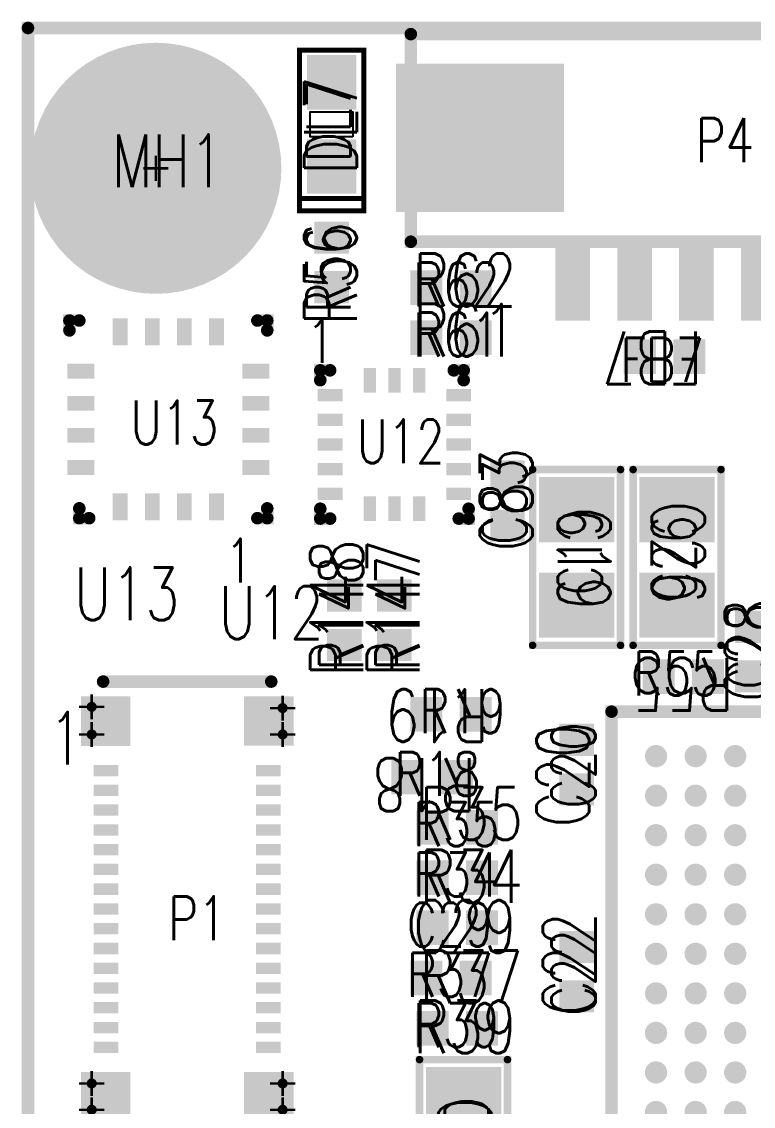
# Model space of a CAD drawing. Extents: x -29.1 to 31.9, y -21.3 to 21.1.
# Drawn here: x -29.13 to -14.33, y -0.82 to 21.13 of the extents above; entities that cross this region are included whole.
import ezdxf

# ---------------------------------------------------------------- set-up
doc = ezdxf.new("R2010")
doc.units = 0
doc.header["$MEASUREMENT"] = 0
doc.linetypes.add('KEEPOUT_00010000$0', pattern=[2, 1, 1])
doc.layers.get('0').update_dxf_attribs({"linetype": 'CONTINUOUS'})
for name, color, linetype in [('BOARD_OUTLINE_00', 5, 'CONTINUOUS'), ('DRIL_NPLTE_THRU_01', 3, 'CONTINUOUS'), ('DRIL_NPLTE_THRU_02', 112, 'CONTINUOUS'), ('DRIL_NPLTE_THRU_03', 2, 'CONTINUOUS'), ('DRIL_NPLTE_THRU_04', 4, 'CONTINUOUS'), ('DRIL_NPLTE_THRU_05', 171, 'CONTINUOUS'), ('DRIL_NPLTE_THRU_06', 1, 'CONTINUOUS'), ('DRIL_PLTE_THRU_01', 3, 'CONTINUOUS'), ('DRIL_PLTE_THRU_02', 112, 'CONTINUOUS'), ('DRIL_PLTE_THRU_03', 2, 'CONTINUOUS'), ('DRIL_PLTE_THRU_04', 4, 'CONTINUOUS'), ('DRIL_PLTE_THRU_05', 171, 'CONTINUOUS'), ('DRIL_PLTE_THRU_06', 1, 'CONTINUOUS'), ('DRIL_SYMBOL', 5, 'CONTINUOUS'), ('KEEPOUT_01', 136, 'CONTINUOUS'), ('PADS_BOT', 1, 'CONTINUOUS'), ('PADS_INNER', 3, 'CONTINUOUS'), ('PADS_TOP', 3, 'CONTINUOUS'), ('PART_NAME_01', 6, 'CONTINUOUS'), ('PART_NAME_11', 112, 'CONTINUOUS'), ('PART_TOP_2DLINE_01', 6, 'CONTINUOUS'), ('TEXT_22', 6, 'CONTINUOUS')]:
    doc.layers.add(name, color=color, linetype=linetype)
doc.styles.add('W0$1524', font='simplex', dxfattribs={"width": 0.75})
doc.styles.add('W0$2032', font='simplex', dxfattribs={"width": 0.75})

# ---------------------------------------------------------------- blocks, each defined once
blk = doc.blocks.new('SMOOTH_0$254')
at = {"const_width": 0.127}
blk.add_lwpolyline([(-0.0635, 0, 1), (0.0635, 0, 1)], format="xyb", close=True, dxfattribs=at)
blk = doc.blocks.new('BOARD_1')
at = {"layer": 'BOARD_OUTLINE_00', "const_width": 0.254}
blk.add_lwpolyline([(0, 0), (58, 0), (58, 42), (0, 42)], close=True, dxfattribs=at)
at = {"layer": 'BOARD_OUTLINE_00'}
blk.add_blockref('SMOOTH_0$254', (0, 42), dxfattribs=at)
blk = doc.blocks.new('SMOOTH_0$1524')
at = {"const_width": 0.0762}
blk.add_lwpolyline([(-0.0381, 0, 1), (0.0381, 0, 1)], format="xyb", close=True, dxfattribs=at)
blk = doc.blocks.new('PART_BODY_TOP_60')
at = {"layer": 'PART_TOP_2DLINE_01', "const_width": 0.152}
blk.add_lwpolyline([(-0.889, -1.778), (0.889, -1.778), (0.889, 1.778), (-0.889, 1.778), (-0.889, -1.778)], dxfattribs=at)
at = {"layer": 'PART_TOP_2DLINE_01'}
for p in [(-0.889, 1.778), (0.889, 1.778), (-0.889, -1.778), (-0.889, -1.778), (0.889, -1.778)]:
    blk.add_blockref('SMOOTH_0$1524', p, dxfattribs=at)
blk = doc.blocks.new('DRIL_HOLE_0')
blk.add_lwpolyline([(0, 0, 1), (0, 0, 1)], format="xyb", close=True)
blk = doc.blocks.new('PAD_0')
blk.add_lwpolyline([(0, 0, 1), (0, 0, 1)], format="xyb", close=True)
blk = doc.blocks.new('PAD_3')
at = {"const_width": 1.321}
blk.add_lwpolyline([(-0.762, 0), (0.762, 0)], dxfattribs=at)
blk = doc.blocks.new('STK_TOP_7')
at = {"layer": 'DRIL_NPLTE_THRU_01'}
blk.add_blockref('DRIL_HOLE_0', (0, 0), dxfattribs=at)
at = {"layer": 'DRIL_NPLTE_THRU_02'}
blk.add_blockref('DRIL_HOLE_0', (0, 0), dxfattribs=at)
at = {"layer": 'DRIL_NPLTE_THRU_03'}
blk.add_blockref('DRIL_HOLE_0', (0, 0), dxfattribs=at)
at = {"layer": 'DRIL_NPLTE_THRU_04'}
blk.add_blockref('DRIL_HOLE_0', (0, 0), dxfattribs=at)
at = {"layer": 'DRIL_NPLTE_THRU_05'}
blk.add_blockref('DRIL_HOLE_0', (0, 0), dxfattribs=at)
at = {"layer": 'DRIL_NPLTE_THRU_06'}
blk.add_blockref('DRIL_HOLE_0', (0, 0), dxfattribs=at)
at = {"layer": 'PADS_BOT'}
blk.add_blockref('PAD_0', (0, 0), dxfattribs=at)
at = {"layer": 'PADS_INNER'}
blk.add_blockref('PAD_0', (0, 0), dxfattribs=at)
at = {"layer": 'PADS_TOP'}
blk.add_blockref('PAD_3', (0, 0), dxfattribs=at)
blk = doc.blocks.new('SYM_TOP_5')
for name, p in [('PART_BODY_TOP_60', (0, 0)), ('STK_TOP_7', (0, 0.9652)), ('STK_TOP_7', (0, -0.9652))]:
    blk.add_blockref(name, p)
blk = doc.blocks.new('PART_TOP_7')
blk.add_blockref('SYM_TOP_5', (0, 0))
at = {"layer": 'PART_NAME_01', "style": 'W0$2032', "width": 0.75}
blk.add_text('C19', height=1.0668, rotation=270, dxfattribs=at).set_placement((-0.381, 1.016))
at = {"layer": 'PART_NAME_11', "style": 'W0$1524', "width": 0.75}
blk.add_text('C19', height=0.889, rotation=90, dxfattribs=at).set_placement((0.508, -0.762))
blk = doc.blocks.new('PART_TOP_8')
blk.add_blockref('SYM_TOP_5', (0, 0))
at = {"layer": 'PART_NAME_01', "style": 'W0$2032', "width": 0.75}
blk.add_text('C26', height=1.0668, rotation=270, dxfattribs=at).set_placement((-0.508, 1.143))
at = {"layer": 'PART_NAME_11', "style": 'W0$1524', "width": 0.75}
blk.add_text('C26', height=0.889, rotation=90, dxfattribs=at).set_placement((0.381, -0.889))
blk = doc.blocks.new('PART_BODY_TOP_69')
at = {"layer": 'PART_TOP_2DLINE_01', "const_width": 0.254}
blk.add_lwpolyline([(-6.4, -0.8), (6.4, -0.8), (6.4, -5), (-6.4, -5)], close=True, dxfattribs=at)
at = {"layer": 'PART_TOP_2DLINE_01'}
for p in [(-6.4, -0.8), (6.4, -0.8), (-6.4, -5), (6.4, -5)]:
    blk.add_blockref('SMOOTH_0$254', p, dxfattribs=at)
blk = doc.blocks.new('PAD_8')
at = {"const_width": 0.7}
blk.add_lwpolyline([(-0.8, 0), (0.8, 0)], dxfattribs=at)
blk = doc.blocks.new('STK_TOP_12')
at = {"layer": 'DRIL_NPLTE_THRU_01'}
blk.add_blockref('DRIL_HOLE_0', (0, 0), dxfattribs=at)
at = {"layer": 'DRIL_NPLTE_THRU_02'}
blk.add_blockref('DRIL_HOLE_0', (0, 0), dxfattribs=at)
at = {"layer": 'DRIL_NPLTE_THRU_03'}
blk.add_blockref('DRIL_HOLE_0', (0, 0), dxfattribs=at)
at = {"layer": 'DRIL_NPLTE_THRU_04'}
blk.add_blockref('DRIL_HOLE_0', (0, 0), dxfattribs=at)
at = {"layer": 'DRIL_NPLTE_THRU_05'}
blk.add_blockref('DRIL_HOLE_0', (0, 0), dxfattribs=at)
at = {"layer": 'DRIL_NPLTE_THRU_06'}
blk.add_blockref('DRIL_HOLE_0', (0, 0), dxfattribs=at)
at = {"layer": 'PADS_BOT'}
blk.add_blockref('PAD_0', (0, 0), dxfattribs=at)
at = {"layer": 'PADS_INNER'}
blk.add_blockref('PAD_0', (0, 0), dxfattribs=at)
at = {"layer": 'PADS_TOP', "rotation": 90}
blk.add_blockref('PAD_8', (0, 0), dxfattribs=at)
blk = doc.blocks.new('PAD_10')
at = {"const_width": 3}
blk.add_lwpolyline([(-1.7, 0), (1.7, 0)], dxfattribs=at)
blk = doc.blocks.new('STK_TOP_14')
at = {"layer": 'DRIL_NPLTE_THRU_01'}
blk.add_blockref('DRIL_HOLE_0', (0, 0), dxfattribs=at)
at = {"layer": 'DRIL_NPLTE_THRU_02'}
blk.add_blockref('DRIL_HOLE_0', (0, 0), dxfattribs=at)
at = {"layer": 'DRIL_NPLTE_THRU_03'}
blk.add_blockref('DRIL_HOLE_0', (0, 0), dxfattribs=at)
at = {"layer": 'DRIL_NPLTE_THRU_04'}
blk.add_blockref('DRIL_HOLE_0', (0, 0), dxfattribs=at)
at = {"layer": 'DRIL_NPLTE_THRU_05'}
blk.add_blockref('DRIL_HOLE_0', (0, 0), dxfattribs=at)
at = {"layer": 'DRIL_NPLTE_THRU_06'}
blk.add_blockref('DRIL_HOLE_0', (0, 0), dxfattribs=at)
at = {"layer": 'PADS_BOT'}
blk.add_blockref('PAD_0', (0, 0), dxfattribs=at)
at = {"layer": 'PADS_INNER'}
blk.add_blockref('PAD_0', (0, 0), dxfattribs=at)
at = {"layer": 'PADS_TOP'}
blk.add_blockref('PAD_10', (0, 0), dxfattribs=at)
blk = doc.blocks.new('SYM_TOP_14')
for name, p in [('STK_TOP_12', (-3.125, 0)), ('STK_TOP_12', (-1.875, 0)), ('STK_TOP_12', (-0.625, 0)), ('STK_TOP_12', (0.625, 0)), ('STK_TOP_12', (1.875, 0)), ('STK_TOP_12', (3.125, 0)), ('PART_BODY_TOP_69', (0, 0)), ('STK_TOP_14', (-5, -2.9)), ('STK_TOP_14', (5, -2.9))]:
    blk.add_blockref(name, p)
blk = doc.blocks.new('PART_TOP_36')
blk.add_blockref('SYM_TOP_14', (0, 0))
at = {"layer": 'PART_NAME_01', "style": 'W0$2032', "width": 0.75}
blk.add_text('P4', height=1.0668, rotation=180, dxfattribs=at).set_placement((-7.239, -3.556))
at = {"layer": 'PART_NAME_11', "style": 'W0$1524', "width": 0.75}
blk.add_text('P4', height=0.889, rotation=180, dxfattribs=at).set_placement((0.635, -2.413))
blk = doc.blocks.new('PART_BODY_TOP_72')
at = {"layer": 'PART_TOP_2DLINE_01', "const_width": 0.254}
blk.add_lwpolyline([(-4.5, -4.5), (-4.5, 3.7), (-3.7, 4.5), (4.5, 4.5), (4.5, -4.5)], close=True, dxfattribs=at)
at = {"layer": 'PART_TOP_2DLINE_01'}
for p in [(-3.7, 4.5), (4.5, 4.5), (-4.5, 3.7), (-4.5, -4.5), (4.5, -4.5)]:
    blk.add_blockref('SMOOTH_0$254', p, dxfattribs=at)
blk = doc.blocks.new('PAD_13')
at = {"const_width": 0.225}
blk.add_lwpolyline([(0, -0.1125, 1), (0, 0.1125, 1)], format="xyb", close=True, dxfattribs=at)
blk = doc.blocks.new('STK_TOP_18')
at = {"layer": 'DRIL_NPLTE_THRU_01'}
blk.add_blockref('DRIL_HOLE_0', (0, 0), dxfattribs=at)
at = {"layer": 'DRIL_NPLTE_THRU_02'}
blk.add_blockref('DRIL_HOLE_0', (0, 0), dxfattribs=at)
at = {"layer": 'DRIL_NPLTE_THRU_03'}
blk.add_blockref('DRIL_HOLE_0', (0, 0), dxfattribs=at)
at = {"layer": 'DRIL_NPLTE_THRU_04'}
blk.add_blockref('DRIL_HOLE_0', (0, 0), dxfattribs=at)
at = {"layer": 'DRIL_NPLTE_THRU_05'}
blk.add_blockref('DRIL_HOLE_0', (0, 0), dxfattribs=at)
at = {"layer": 'DRIL_NPLTE_THRU_06'}
blk.add_blockref('DRIL_HOLE_0', (0, 0), dxfattribs=at)
at = {"layer": 'PADS_BOT'}
blk.add_blockref('PAD_0', (0, 0), dxfattribs=at)
at = {"layer": 'PADS_INNER'}
blk.add_blockref('PAD_0', (0, 0), dxfattribs=at)
at = {"layer": 'PADS_TOP'}
blk.add_blockref('PAD_13', (0, 0), dxfattribs=at)
blk = doc.blocks.new('PAD_14')
at = {"const_width": 0.25}
blk.add_lwpolyline([(0, -0.125, 1), (0, 0.125, 1)], format="xyb", close=True, dxfattribs=at)
blk = doc.blocks.new('STK_TOP_19')
at = {"layer": 'DRIL_NPLTE_THRU_01'}
blk.add_blockref('DRIL_HOLE_0', (0, 0), dxfattribs=at)
at = {"layer": 'DRIL_NPLTE_THRU_02'}
blk.add_blockref('DRIL_HOLE_0', (0, 0), dxfattribs=at)
at = {"layer": 'DRIL_NPLTE_THRU_03'}
blk.add_blockref('DRIL_HOLE_0', (0, 0), dxfattribs=at)
at = {"layer": 'DRIL_NPLTE_THRU_04'}
blk.add_blockref('DRIL_HOLE_0', (0, 0), dxfattribs=at)
at = {"layer": 'DRIL_NPLTE_THRU_05'}
blk.add_blockref('DRIL_HOLE_0', (0, 0), dxfattribs=at)
at = {"layer": 'DRIL_NPLTE_THRU_06'}
blk.add_blockref('DRIL_HOLE_0', (0, 0), dxfattribs=at)
at = {"layer": 'PADS_BOT'}
blk.add_blockref('PAD_0', (0, 0), dxfattribs=at)
at = {"layer": 'PADS_INNER'}
blk.add_blockref('PAD_0', (0, 0), dxfattribs=at)
at = {"layer": 'PADS_TOP'}
blk.add_blockref('PAD_14', (0, 0), dxfattribs=at)
blk = doc.blocks.new('SYM_TOP_17')
for name, p in [('STK_TOP_19', (4.9, 5.2)), ('PART_BODY_TOP_72', (0, 0)), ('STK_TOP_18', (-3.6, 3.6)), ('STK_TOP_18', (-2.8, 3.6)), ('STK_TOP_18', (-2, 3.6)), ('STK_TOP_18', (-1.2, 3.6)), ('STK_TOP_18', (-0.4, 3.6)), ('STK_TOP_18', (0.4, 3.6)), ('STK_TOP_18', (1.2, 3.6)), ('STK_TOP_18', (2, 3.6)), ('STK_TOP_18', (2.8, 3.6)), ('STK_TOP_18', (3.6, 3.6)), ('STK_TOP_18', (-3.6, 2.8)), ('STK_TOP_18', (-2.8, 2.8)), ('STK_TOP_18', (-2, 2.8)), ('STK_TOP_18', (-1.2, 2.8)), ('STK_TOP_18', (-0.4, 2.8)), ('STK_TOP_18', (0.4, 2.8)), ('STK_TOP_18', (1.2, 2.8)), ('STK_TOP_18', (2, 2.8)), ('STK_TOP_18', (2.8, 2.8)), ('STK_TOP_18', (3.6, 2.8)), ('STK_TOP_18', (-3.6, 2)), ('STK_TOP_18', (-2.8, 2)), ('STK_TOP_18', (-2, 2)), ('STK_TOP_18', (-1.2, 2)), ('STK_TOP_18', (-0.4, 2)), ('STK_TOP_18', (0.4, 2)), ('STK_TOP_18', (1.2, 2)), ('STK_TOP_18', (2, 2)), ('STK_TOP_18', (2.8, 2)), ('STK_TOP_18', (3.6, 2)), ('STK_TOP_18', (-3.6, 1.2)), ('STK_TOP_18', (-2.8, 1.2)), ('STK_TOP_18', (-2, 1.2)), ('STK_TOP_18', (-1.2, 1.2)), ('STK_TOP_18', (-0.4, 1.2)), ('STK_TOP_18', (0.4, 1.2)), ('STK_TOP_18', (1.2, 1.2)), ('STK_TOP_18', (2, 1.2)), ('STK_TOP_18', (2.8, 1.2)), ('STK_TOP_18', (3.6, 1.2)), ('STK_TOP_18', (-3.6, 0.4)), ('STK_TOP_18', (-2.8, 0.4)), ('STK_TOP_18', (-2, 0.4)), ('STK_TOP_18', (-1.2, 0.4)), ('STK_TOP_18', (-0.4, 0.4)), ('STK_TOP_18', (0.4, 0.4)), ('STK_TOP_18', (1.2, 0.4)), ('STK_TOP_18', (2, 0.4)), ('STK_TOP_18', (2.8, 0.4)), ('STK_TOP_18', (3.6, 0.4)), ('STK_TOP_18', (-3.6, -0.4)), ('STK_TOP_18', (-2.8, -0.4)), ('STK_TOP_18', (-2, -0.4)), ('STK_TOP_18', (-1.2, -0.4)), ('STK_TOP_18', (-0.4, -0.4)), ('STK_TOP_18', (0.4, -0.4)), ('STK_TOP_18', (1.2, -0.4)), ('STK_TOP_18', (2, -0.4)), ('STK_TOP_18', (2.8, -0.4)), ('STK_TOP_18', (3.6, -0.4)), ('STK_TOP_18', (-3.6, -1.2)), ('STK_TOP_18', (-2.8, -1.2)), ('STK_TOP_18', (-2, -1.2)), ('STK_TOP_18', (-1.2, -1.2)), ('STK_TOP_18', (-0.4, -1.2)), ('STK_TOP_18', (0.4, -1.2)), ('STK_TOP_18', (1.2, -1.2)), ('STK_TOP_18', (2, -1.2)), ('STK_TOP_18', (2.8, -1.2)), ('STK_TOP_18', (3.6, -1.2)), ('STK_TOP_18', (-3.6, -2)), ('STK_TOP_18', (-2.8, -2)), ('STK_TOP_18', (-2, -2)), ('STK_TOP_18', (-1.2, -2)), ('STK_TOP_18', (-0.4, -2)), ('STK_TOP_18', (0.4, -2)), ('STK_TOP_18', (1.2, -2)), ('STK_TOP_18', (2, -2)), ('STK_TOP_18', (2.8, -2)), ('STK_TOP_18', (3.6, -2)), ('STK_TOP_18', (-3.6, -2.8)), ('STK_TOP_18', (-2.8, -2.8)), ('STK_TOP_18', (-2, -2.8)), ('STK_TOP_18', (-1.2, -2.8)), ('STK_TOP_18', (-0.4, -2.8)), ('STK_TOP_18', (0.4, -2.8)), ('STK_TOP_18', (1.2, -2.8)), ('STK_TOP_18', (2, -2.8)), ('STK_TOP_18', (2.8, -2.8)), ('STK_TOP_18', (3.6, -2.8)), ('STK_TOP_18', (-3.6, -3.6)), ('STK_TOP_18', (-2.8, -3.6)), ('STK_TOP_18', (-2, -3.6)), ('STK_TOP_18', (-1.2, -3.6)), ('STK_TOP_18', (-0.4, -3.6)), ('STK_TOP_18', (0.4, -3.6)), ('STK_TOP_18', (1.2, -3.6)), ('STK_TOP_18', (2, -3.6)), ('STK_TOP_18', (2.8, -3.6)), ('STK_TOP_18', (3.6, -3.6)), ('STK_TOP_19', (-5, -5))]:
    blk.add_blockref(name, p)
blk = doc.blocks.new('PART_TOP_40')
blk.add_blockref('SYM_TOP_17', (0, 0))
at = {"layer": 'PART_NAME_01', "style": 'W0$2032', "width": 0.75}
blk.add_text('U3', height=1.0668, rotation=180, dxfattribs=at).set_placement((-4.699, 7.874))
at = {"layer": 'PART_NAME_11', "style": 'W0$1524', "width": 0.75}
blk.add_text('U3', height=0.889, rotation=180, dxfattribs=at).set_placement((0.508, 0.254))
blk = doc.blocks.new('PAD_20')
at = {"const_width": 0.65}
blk.add_lwpolyline([(-0.35, 0), (0.35, 0)], dxfattribs=at)
blk = doc.blocks.new('STK_TOP_31')
at = {"layer": 'DRIL_NPLTE_THRU_01'}
blk.add_blockref('DRIL_HOLE_0', (0, 0), dxfattribs=at)
at = {"layer": 'DRIL_NPLTE_THRU_02'}
blk.add_blockref('DRIL_HOLE_0', (0, 0), dxfattribs=at)
at = {"layer": 'DRIL_NPLTE_THRU_03'}
blk.add_blockref('DRIL_HOLE_0', (0, 0), dxfattribs=at)
at = {"layer": 'DRIL_NPLTE_THRU_04'}
blk.add_blockref('DRIL_HOLE_0', (0, 0), dxfattribs=at)
at = {"layer": 'DRIL_NPLTE_THRU_05'}
blk.add_blockref('DRIL_HOLE_0', (0, 0), dxfattribs=at)
at = {"layer": 'DRIL_NPLTE_THRU_06'}
blk.add_blockref('DRIL_HOLE_0', (0, 0), dxfattribs=at)
at = {"layer": 'PADS_BOT'}
blk.add_blockref('PAD_0', (0, 0), dxfattribs=at)
at = {"layer": 'PADS_INNER'}
blk.add_blockref('PAD_0', (0, 0), dxfattribs=at)
at = {"layer": 'PADS_TOP', "rotation": 90}
blk.add_blockref('PAD_20', (0, 0), dxfattribs=at)
blk = doc.blocks.new('SYM_TOP_25')
for p in [(-0.5, 0), (0.5, 0)]:
    blk.add_blockref('STK_TOP_31', p)
blk = doc.blocks.new('PART_TOP_80')
blk.add_blockref('SYM_TOP_25', (0, 0))
at = {"layer": 'PART_NAME_01', "style": 'W0$2032', "width": 0.75}
blk.add_text('C20', height=1.0668, rotation=180, dxfattribs=at).set_placement((1.27, 0.254))
at = {"layer": 'PART_NAME_11', "style": 'W0$1524', "width": 0.75}
blk.add_text('C20', height=0.889, rotation=180, dxfattribs=at).set_placement((0.889, 0.381))
blk = doc.blocks.new('PART_TOP_82')
blk.add_blockref('SYM_TOP_25', (0, 0))
at = {"layer": 'PART_NAME_01', "style": 'W0$2032', "width": 0.75}
blk.add_text('C22', height=1.0668, rotation=180, dxfattribs=at).set_placement((0.889, 0.381))
at = {"layer": 'PART_NAME_11', "style": 'W0$1524', "width": 0.75}
blk.add_text('C22', height=0.889, rotation=180, dxfattribs=at).set_placement((0.889, 0.381))
blk = doc.blocks.new('PART_TOP_86')
blk.add_blockref('SYM_TOP_25', (0, 0))
at = {"layer": 'PART_NAME_01', "style": 'W0$2032', "width": 0.75}
blk.add_text('C28', height=1.0668, dxfattribs=at).set_placement((-1.016, -0.508))
at = {"layer": 'PART_NAME_11', "style": 'W0$1524', "width": 0.75}
blk.add_text('C28', height=0.889, dxfattribs=at).set_placement((-0.762, -0.381))
blk = doc.blocks.new('PART_TOP_146')
blk.add_blockref('SYM_TOP_25', (0, 0))
at = {"layer": 'PART_NAME_01', "style": 'W0$2032', "width": 0.75}
blk.add_text('FB7', height=1.0668, dxfattribs=at).set_placement((-0.762, -0.508))
at = {"layer": 'PART_NAME_11', "style": 'W0$1524', "width": 0.75}
blk.add_text('FB7', height=0.889, rotation=180, dxfattribs=at).set_placement((0.889, 0.508))
blk = doc.blocks.new('PART_TOP_188')
blk.add_blockref('SYM_TOP_25', (0, 0))
at = {"layer": 'PART_NAME_01', "style": 'W0$2032', "width": 0.75}
blk.add_text('R18', height=1.0668, dxfattribs=at).set_placement((-0.889, -0.381))
at = {"layer": 'PART_NAME_11', "style": 'W0$1524', "width": 0.75}
blk.add_text('R18', height=0.889, rotation=180, dxfattribs=at).set_placement((0.762, 0.381))
blk = doc.blocks.new('PART_TOP_189')
blk.add_blockref('SYM_TOP_25', (0, 0))
at = {"layer": 'PART_NAME_01', "style": 'W0$2032', "width": 0.75}
blk.add_text('R19', height=1.0668, dxfattribs=at).set_placement((-0.762, -0.508))
at = {"layer": 'PART_NAME_11', "style": 'W0$1524', "width": 0.75}
blk.add_text('R19', height=0.889, rotation=180, dxfattribs=at).set_placement((0.635, 0.381))
blk = doc.blocks.new('PART_TOP_207')
blk.add_blockref('SYM_TOP_25', (0, 0))
at = {"layer": 'PART_NAME_01', "style": 'W0$2032', "width": 0.75}
blk.add_text('R34', height=1.0668, dxfattribs=at).set_placement((-0.762, -0.508))
at = {"layer": 'PART_NAME_11', "style": 'W0$1524', "width": 0.75}
blk.add_text('R34', height=0.889, dxfattribs=at).set_placement((-0.889, -0.381))
blk = doc.blocks.new('PART_TOP_208')
blk.add_blockref('SYM_TOP_25', (0, 0))
at = {"layer": 'PART_NAME_01', "style": 'W0$2032', "width": 0.75}
blk.add_text('R35', height=1.0668, dxfattribs=at).set_placement((-0.762, -0.254))
at = {"layer": 'PART_NAME_11', "style": 'W0$1524', "width": 0.75}
blk.add_text('R35', height=0.889, dxfattribs=at).set_placement((-0.889, -0.381))
blk = doc.blocks.new('PART_TOP_209')
blk.add_blockref('SYM_TOP_25', (0, 0))
at = {"layer": 'PART_NAME_01', "style": 'W0$2032', "width": 0.75}
blk.add_text('R37', height=1.0668, dxfattribs=at).set_placement((-0.635, -0.508))
at = {"layer": 'PART_NAME_11', "style": 'W0$1524', "width": 0.75}
blk.add_text('R37', height=0.889, dxfattribs=at).set_placement((-0.889, -0.381))
blk = doc.blocks.new('PART_TOP_211')
blk.add_blockref('SYM_TOP_25', (0, 0))
at = {"layer": 'PART_NAME_01', "style": 'W0$2032', "width": 0.75}
blk.add_text('R39', height=1.0668, rotation=180, dxfattribs=at).set_placement((0.889, 0.508))
at = {"layer": 'PART_NAME_11', "style": 'W0$1524', "width": 0.75}
blk.add_text('R39', height=0.889, rotation=180, dxfattribs=at).set_placement((0.889, 0.381))
blk = doc.blocks.new('PART_TOP_229')
blk.add_blockref('SYM_TOP_25', (0, 0))
at = {"layer": 'PART_NAME_01', "style": 'W0$2032', "width": 0.75}
blk.add_text('R55', height=1.0668, rotation=180, dxfattribs=at).set_placement((1.016, 0.381))
at = {"layer": 'PART_NAME_11', "style": 'W0$1524', "width": 0.75}
blk.add_text('R55', height=0.889, dxfattribs=at).set_placement((-1.016, -0.381))
blk = doc.blocks.new('PART_TOP_230')
blk.add_blockref('SYM_TOP_25', (0, 0))
at = {"layer": 'PART_NAME_01', "style": 'W0$2032', "width": 0.75}
blk.add_text('R56', height=1.0668, dxfattribs=at).set_placement((-1.27, -0.508))
at = {"layer": 'PART_NAME_11', "style": 'W0$1524', "width": 0.75}
blk.add_text('R56', height=0.889, dxfattribs=at).set_placement((-1.016, -0.381))
blk = doc.blocks.new('PART_TOP_236')
blk.add_blockref('SYM_TOP_25', (0, 0))
at = {"layer": 'PART_NAME_01', "style": 'W0$2032', "width": 0.75}
blk.add_text('R61', height=1.0668, dxfattribs=at).set_placement((-0.762, -0.381))
at = {"layer": 'PART_NAME_11', "style": 'W0$1524', "width": 0.75}
blk.add_text('R61', height=0.889, dxfattribs=at).set_placement((-0.762, -0.381))
blk = doc.blocks.new('PART_TOP_237')
blk.add_blockref('SYM_TOP_25', (0, 0))
at = {"layer": 'PART_NAME_01', "style": 'W0$2032', "width": 0.75}
blk.add_text('R62', height=1.0668, dxfattribs=at).set_placement((-0.762, -0.381))
at = {"layer": 'PART_NAME_11', "style": 'W0$1524', "width": 0.75}
blk.add_text('R62', height=0.889, dxfattribs=at).set_placement((-0.762, -0.381))
blk = doc.blocks.new('PART_TOP_281')
blk.add_blockref('SYM_TOP_25', (0, 0))
at = {"layer": 'PART_NAME_01', "style": 'W0$2032', "width": 0.75}
blk.add_text('C29', height=1.0668, rotation=180, dxfattribs=at).set_placement((0.889, 0.508))
at = {"layer": 'PART_NAME_11', "style": 'W0$1524', "width": 0.75}
blk.add_text('C29', height=0.889, rotation=180, dxfattribs=at).set_placement((1.016, 0.381))
blk = doc.blocks.new('SMOOTH_0$1016')
at = {"const_width": 0.0508}
blk.add_lwpolyline([(-0.0254, 0, 1), (0.0254, 0, 1)], format="xyb", close=True, dxfattribs=at)
blk = doc.blocks.new('PART_BODY_TOP_81')
at = {"layer": 'KEEPOUT_01', "linetype": 'KEEPOUT_00010000$0'}
blk.add_lwpolyline([(-0.4318, 0.254), (0.4318, 0.254), (0.4318, -0.254), (-0.4318, -0.254)], close=True, dxfattribs=at)
at = {"layer": 'PART_TOP_2DLINE_01', "const_width": 0.1016}
for points in [[(-0.65, 1.4986), (-0.65, 1.7526), (0.65, 1.7526), (0.65, 1.4986)], [(-0.65, -1.5), (0.65, -1.5), (0.65, 1.5), (-0.65, 1.5), (-0.65, -1.5)]]:
    blk.add_lwpolyline(points, dxfattribs=at)
at = {"layer": 'PART_TOP_2DLINE_01'}
for p in [(-0.65, 1.7526), (0.65, 1.7526), (-0.65, 1.5), (-0.65, 1.4986), (0.65, 1.5), (0.65, 1.4986), (-0.65, -1.5), (-0.65, -1.5), (0.65, -1.5)]:
    blk.add_blockref('SMOOTH_0$1016', p, dxfattribs=at)
blk = doc.blocks.new('PAD_4')
at = {"const_width": 1}
blk.add_lwpolyline([(-0.55, 0), (0.55, 0)], dxfattribs=at)
blk = doc.blocks.new('STK_TOP_6')
at = {"layer": 'DRIL_NPLTE_THRU_01'}
blk.add_blockref('DRIL_HOLE_0', (0, 0), dxfattribs=at)
at = {"layer": 'DRIL_NPLTE_THRU_02'}
blk.add_blockref('DRIL_HOLE_0', (0, 0), dxfattribs=at)
at = {"layer": 'DRIL_NPLTE_THRU_03'}
blk.add_blockref('DRIL_HOLE_0', (0, 0), dxfattribs=at)
at = {"layer": 'DRIL_NPLTE_THRU_04'}
blk.add_blockref('DRIL_HOLE_0', (0, 0), dxfattribs=at)
at = {"layer": 'DRIL_NPLTE_THRU_05'}
blk.add_blockref('DRIL_HOLE_0', (0, 0), dxfattribs=at)
at = {"layer": 'DRIL_NPLTE_THRU_06'}
blk.add_blockref('DRIL_HOLE_0', (0, 0), dxfattribs=at)
at = {"layer": 'PADS_BOT'}
blk.add_blockref('PAD_0', (0, 0), dxfattribs=at)
at = {"layer": 'PADS_INNER'}
blk.add_blockref('PAD_0', (0, 0), dxfattribs=at)
at = {"layer": 'PADS_TOP', "rotation": 90}
blk.add_blockref('PAD_4', (0, 0), dxfattribs=at)
blk = doc.blocks.new('SYM_TOP_26')
for name, p in [('PART_BODY_TOP_81', (0, 0)), ('STK_TOP_6', (0, 0.85)), ('STK_TOP_6', (0, -0.85))]:
    blk.add_blockref(name, p)
blk = doc.blocks.new('PART_TOP_299')
blk.add_blockref('SYM_TOP_26', (0, 0))
at = {"layer": 'PART_NAME_01', "style": 'W0$2032', "width": 0.75}
blk.add_text('DL7', height=1.0668, rotation=270, dxfattribs=at).set_placement((-0.508, 1.016))
at = {"layer": 'PART_NAME_11', "style": 'W0$1524', "width": 0.75}
blk.add_text('DL7', height=0.889, rotation=270, dxfattribs=at).set_placement((-0.381, 0.762))
blk = doc.blocks.new('PART_BODY_TOP_89')
at = {"layer": 'PART_TOP_2DLINE_01', "const_width": 0.254}
for points in [[(-4.6, 1.7), (-4.6, -1.7)], [(4.6, 1.7), (4.6, -1.7)]]:
    blk.add_lwpolyline(points, dxfattribs=at)
at = {"layer": 'PART_TOP_2DLINE_01'}
for p in [(-4.6, 1.7), (4.6, 1.7), (-4.6, -1.7), (4.6, -1.7)]:
    blk.add_blockref('SMOOTH_0$254', p, dxfattribs=at)
blk = doc.blocks.new('PAD_27')
at = {"const_width": 0.23}
blk.add_lwpolyline([(-0.25, 0), (0.25, 0)], dxfattribs=at)
blk = doc.blocks.new('STK_TOP_43')
at = {"layer": 'DRIL_NPLTE_THRU_01'}
blk.add_blockref('DRIL_HOLE_0', (0, 0), dxfattribs=at)
at = {"layer": 'DRIL_NPLTE_THRU_02'}
blk.add_blockref('DRIL_HOLE_0', (0, 0), dxfattribs=at)
at = {"layer": 'DRIL_NPLTE_THRU_03'}
blk.add_blockref('DRIL_HOLE_0', (0, 0), dxfattribs=at)
at = {"layer": 'DRIL_NPLTE_THRU_04'}
blk.add_blockref('DRIL_HOLE_0', (0, 0), dxfattribs=at)
at = {"layer": 'DRIL_NPLTE_THRU_05'}
blk.add_blockref('DRIL_HOLE_0', (0, 0), dxfattribs=at)
at = {"layer": 'DRIL_NPLTE_THRU_06'}
blk.add_blockref('DRIL_HOLE_0', (0, 0), dxfattribs=at)
at = {"layer": 'PADS_BOT'}
blk.add_blockref('PAD_0', (0, 0), dxfattribs=at)
at = {"layer": 'PADS_INNER'}
blk.add_blockref('PAD_0', (0, 0), dxfattribs=at)
at = {"layer": 'PADS_TOP', "rotation": 90}
blk.add_blockref('PAD_27', (0, 0), dxfattribs=at)
blk = doc.blocks.new('PAD_28')
at = {"const_width": 1}
blk.add_lwpolyline([(-0.5, 0), (0.5, 0)], dxfattribs=at)
blk = doc.blocks.new('STK_TOP_44')
at = {"layer": 'DRIL_NPLTE_THRU_01'}
blk.add_blockref('DRIL_HOLE_0', (0, 0), dxfattribs=at)
at = {"layer": 'DRIL_NPLTE_THRU_02'}
blk.add_blockref('DRIL_HOLE_0', (0, 0), dxfattribs=at)
at = {"layer": 'DRIL_NPLTE_THRU_03'}
blk.add_blockref('DRIL_HOLE_0', (0, 0), dxfattribs=at)
at = {"layer": 'DRIL_NPLTE_THRU_04'}
blk.add_blockref('DRIL_HOLE_0', (0, 0), dxfattribs=at)
at = {"layer": 'DRIL_NPLTE_THRU_05'}
blk.add_blockref('DRIL_HOLE_0', (0, 0), dxfattribs=at)
at = {"layer": 'DRIL_NPLTE_THRU_06'}
blk.add_blockref('DRIL_HOLE_0', (0, 0), dxfattribs=at)
at = {"layer": 'PADS_BOT'}
blk.add_blockref('PAD_0', (0, 0), dxfattribs=at)
at = {"layer": 'PADS_INNER'}
blk.add_blockref('PAD_0', (0, 0), dxfattribs=at)
at = {"layer": 'PADS_TOP'}
blk.add_blockref('PAD_28', (0, 0), dxfattribs=at)
blk = doc.blocks.new('DRIL_SYMBOL_0$2032')
at = {"layer": 'DRIL_SYMBOL', "const_width": 0.0508}
for points in [[(0, -0.254), (0, 0.254)], [(-0.254, 0), (0.254, 0)]]:
    blk.add_lwpolyline(points, dxfattribs=at)
blk = doc.blocks.new('DRIL_HOLE_0$2032')
at = {"const_width": 0.1016}
blk.add_lwpolyline([(-0.0508, 0, 1), (0.0508, 0, 1)], format="xyb", close=True, dxfattribs=at)
blk.add_blockref('DRIL_SYMBOL_0$2032', (0, 0))
blk = doc.blocks.new('PAD_29')
at = {"const_width": 0.2032}
blk.add_lwpolyline([(0, -0.1016, 1), (0, 0.1016, 1)], format="xyb", close=True, dxfattribs=at)
blk = doc.blocks.new('STK_TOP_3')
at = {"layer": 'DRIL_PLTE_THRU_01'}
blk.add_blockref('DRIL_HOLE_0$2032', (0, 0), dxfattribs=at)
at = {"layer": 'DRIL_PLTE_THRU_02'}
blk.add_blockref('DRIL_HOLE_0$2032', (0, 0), dxfattribs=at)
at = {"layer": 'DRIL_PLTE_THRU_03'}
blk.add_blockref('DRIL_HOLE_0$2032', (0, 0), dxfattribs=at)
at = {"layer": 'DRIL_PLTE_THRU_04'}
blk.add_blockref('DRIL_HOLE_0$2032', (0, 0), dxfattribs=at)
at = {"layer": 'DRIL_PLTE_THRU_05'}
blk.add_blockref('DRIL_HOLE_0$2032', (0, 0), dxfattribs=at)
at = {"layer": 'DRIL_PLTE_THRU_06'}
blk.add_blockref('DRIL_HOLE_0$2032', (0, 0), dxfattribs=at)
at = {"layer": 'PADS_BOT'}
blk.add_blockref('PAD_29', (0, 0), dxfattribs=at)
at = {"layer": 'PADS_INNER'}
blk.add_blockref('PAD_29', (0, 0), dxfattribs=at)
at = {"layer": 'PADS_TOP'}
blk.add_blockref('PAD_29', (0, 0), dxfattribs=at)
blk = doc.blocks.new('SYM_TOP_34')
for name, p in [('STK_TOP_3', (-4.064, 1.9304)), ('STK_TOP_3', (-3.5306, 1.9304)), ('STK_TOP_3', (3.5306, 1.9304)), ('STK_TOP_3', (4.064, 1.9304)), ('STK_TOP_44', (-3.805, 1.65)), ('STK_TOP_43', (-2.8, 1.64)), ('STK_TOP_43', (-2.4, 1.64)), ('STK_TOP_43', (-2, 1.64)), ('STK_TOP_43', (-1.6, 1.64)), ('STK_TOP_43', (-1.2, 1.64)), ('STK_TOP_43', (-0.8, 1.64)), ('STK_TOP_43', (-0.4, 1.64)), ('STK_TOP_43', (0, 1.64)), ('STK_TOP_43', (0.4, 1.64)), ('STK_TOP_43', (0.8, 1.64)), ('STK_TOP_43', (1.2, 1.64)), ('STK_TOP_43', (1.6, 1.64)), ('STK_TOP_43', (2, 1.64)), ('STK_TOP_43', (2.4, 1.64)), ('STK_TOP_43', (2.8, 1.64)), ('STK_TOP_44', (3.8, 1.65)), ('PART_BODY_TOP_89', (0, 0)), ('STK_TOP_44', (-3.8, -1.65)), ('STK_TOP_43', (-2.8, -1.64)), ('STK_TOP_43', (-2.4, -1.64)), ('STK_TOP_43', (-2, -1.64)), ('STK_TOP_43', (-1.6, -1.64)), ('STK_TOP_43', (-1.2, -1.64)), ('STK_TOP_43', (-0.8, -1.64)), ('STK_TOP_43', (-0.4, -1.64)), ('STK_TOP_43', (0, -1.64)), ('STK_TOP_43', (0.4, -1.64)), ('STK_TOP_43', (0.8, -1.64)), ('STK_TOP_43', (1.2, -1.64)), ('STK_TOP_43', (1.6, -1.64)), ('STK_TOP_43', (2, -1.64)), ('STK_TOP_43', (2.4, -1.64)), ('STK_TOP_43', (2.8, -1.64)), ('STK_TOP_44', (3.8, -1.65)), ('STK_TOP_3', (-4.0894, -1.9304)), ('STK_TOP_3', (-3.5306, -1.9304)), ('STK_TOP_3', (3.5306, -1.9304)), ('STK_TOP_3', (4.064, -1.9304))]:
    blk.add_blockref(name, p)
blk = doc.blocks.new('PART_TOP_317')
blk.add_blockref('SYM_TOP_34', (0, 0))
at = {"layer": 'PART_NAME_01', "style": 'W0$2032', "width": 0.75}
blk.add_text('P1', height=1.0668, rotation=90, dxfattribs=at).set_placement((6.096, -0.508))
at = {"layer": 'PART_NAME_11', "style": 'W0$1524', "width": 0.75}
blk.add_text('P1', height=0.889, rotation=90, dxfattribs=at).set_placement((0.635, -0.381))
blk = doc.blocks.new('DRIL_SYMBOL_2$794')
at = {"layer": 'DRIL_SYMBOL', "const_width": 0.0508}
for points in [[(0, -0.254), (0, 0.254)], [(-0.254, 0), (0.254, 0)]]:
    blk.add_lwpolyline(points, dxfattribs=at)
blk = doc.blocks.new('DRIL_HOLE_2$794')
at = {"const_width": 1.397}
blk.add_lwpolyline([(-0.6985, 0, 1), (0.6985, 0, 1)], format="xyb", close=True, dxfattribs=at)
blk.add_blockref('DRIL_SYMBOL_2$794', (0, 0))
blk = doc.blocks.new('PAD_30')
at = {"const_width": 2.54}
blk.add_lwpolyline([(0, -1.27, 1), (0, 1.27, 1)], format="xyb", close=True, dxfattribs=at)
blk = doc.blocks.new('STK_TOP_45')
at = {"layer": 'DRIL_PLTE_THRU_01'}
blk.add_blockref('DRIL_HOLE_2$794', (0, 0), dxfattribs=at)
at = {"layer": 'DRIL_PLTE_THRU_02'}
blk.add_blockref('DRIL_HOLE_2$794', (0, 0), dxfattribs=at)
at = {"layer": 'DRIL_PLTE_THRU_03'}
blk.add_blockref('DRIL_HOLE_2$794', (0, 0), dxfattribs=at)
at = {"layer": 'DRIL_PLTE_THRU_04'}
blk.add_blockref('DRIL_HOLE_2$794', (0, 0), dxfattribs=at)
at = {"layer": 'DRIL_PLTE_THRU_05'}
blk.add_blockref('DRIL_HOLE_2$794', (0, 0), dxfattribs=at)
at = {"layer": 'DRIL_PLTE_THRU_06'}
blk.add_blockref('DRIL_HOLE_2$794', (0, 0), dxfattribs=at)
at = {"layer": 'PADS_BOT'}
blk.add_blockref('PAD_30', (0, 0), dxfattribs=at)
at = {"layer": 'PADS_INNER'}
blk.add_blockref('PAD_30', (0, 0), dxfattribs=at)
at = {"layer": 'PADS_TOP'}
blk.add_blockref('PAD_30', (0, 0), dxfattribs=at)
blk = doc.blocks.new('SYM_TOP_35')
blk.add_blockref('STK_TOP_45', (0, 0))
blk = doc.blocks.new('PART_TOP_322')
blk.add_blockref('SYM_TOP_35', (0, 0))
at = {"layer": 'PART_NAME_01', "style": 'W0$2032', "width": 0.75}
blk.add_text('MH1', height=1.0668, dxfattribs=at).set_placement((-0.889, -0.381))
blk = doc.blocks.new('PART_TOP_326')
blk.add_blockref('SYM_TOP_25', (0, 0))
at = {"layer": 'PART_NAME_01', "style": 'W0$2032', "width": 0.75}
blk.add_text('C83', height=1.0668, rotation=180, dxfattribs=at).set_placement((1.016, 0.508))
at = {"layer": 'PART_NAME_11', "style": 'W0$1524', "width": 0.75}
blk.add_text('C83', height=0.889, rotation=180, dxfattribs=at).set_placement((0.889, 0.381))
blk = doc.blocks.new('PART_TOP_328')
blk.add_blockref('SYM_TOP_25', (0, 0))
at = {"layer": 'PART_NAME_01', "style": 'W0$2032', "width": 0.75}
blk.add_text('R147', height=1.0668, dxfattribs=at).set_placement((-1.143, -0.508))
at = {"layer": 'PART_NAME_11', "style": 'W0$1524', "width": 0.75}
blk.add_text('R147', height=0.889, dxfattribs=at).set_placement((-1.016, -0.508))
blk = doc.blocks.new('PART_TOP_329')
blk.add_blockref('SYM_TOP_25', (0, 0))
at = {"layer": 'PART_NAME_01', "style": 'W0$2032', "width": 0.75}
blk.add_text('R148', height=1.0668, dxfattribs=at).set_placement((-1.143, -0.381))
at = {"layer": 'PART_NAME_11', "style": 'W0$1524', "width": 0.75}
blk.add_text('R148', height=0.889, dxfattribs=at).set_placement((-1.016, -0.381))
blk = doc.blocks.new('PART_TOP_331')
blk.add_blockref('SYM_TOP_5', (0, 0))
at = {"layer": 'PART_NAME_01', "style": 'W0$2032', "width": 0.75}
blk.add_text('C82', height=1.0668, rotation=270, dxfattribs=at).set_placement((-0.508, 1.016))
at = {"layer": 'PART_NAME_11', "style": 'W0$1524', "width": 0.75}
blk.add_text('C82', height=0.889, rotation=270, dxfattribs=at).set_placement((-0.381, 1.016))
blk = doc.blocks.new('PART_BODY_TOP_92')
at = {"layer": 'PART_TOP_2DLINE_01', "const_width": 0.254}
for points in [[(-1.8, 2), (-2, 2), (-2, 1.8)], [(1.8, 1.8), (1.8, 2), (1.6, 2)], [(-2, -1.8), (-2, -2), (-1.8, -2)], [(1.8, -2), (2, -2), (2, -1.8)]]:
    blk.add_lwpolyline(points, dxfattribs=at)
at = {"layer": 'PART_TOP_2DLINE_01'}
for p in [(-2, 2), (-1.8, 2), (1.6, 2), (1.8, 2), (-2, 1.8), (1.8, 1.8), (-2, -1.8), (2, -1.8), (-2, -2), (-1.8, -2), (1.8, -2), (2, -2)]:
    blk.add_blockref('SMOOTH_0$254', p, dxfattribs=at)
blk = doc.blocks.new('PAD_33')
at = {"const_width": 0.3}
blk.add_lwpolyline([(-0.275, 0), (0.275, 0)], dxfattribs=at)
blk = doc.blocks.new('STK_TOP_59')
at = {"layer": 'DRIL_NPLTE_THRU_01'}
blk.add_blockref('DRIL_HOLE_0', (0, 0), dxfattribs=at)
at = {"layer": 'DRIL_NPLTE_THRU_02'}
blk.add_blockref('DRIL_HOLE_0', (0, 0), dxfattribs=at)
at = {"layer": 'DRIL_NPLTE_THRU_03'}
blk.add_blockref('DRIL_HOLE_0', (0, 0), dxfattribs=at)
at = {"layer": 'DRIL_NPLTE_THRU_04'}
blk.add_blockref('DRIL_HOLE_0', (0, 0), dxfattribs=at)
at = {"layer": 'DRIL_NPLTE_THRU_05'}
blk.add_blockref('DRIL_HOLE_0', (0, 0), dxfattribs=at)
at = {"layer": 'DRIL_NPLTE_THRU_06'}
blk.add_blockref('DRIL_HOLE_0', (0, 0), dxfattribs=at)
at = {"layer": 'PADS_BOT'}
blk.add_blockref('PAD_0', (0, 0), dxfattribs=at)
at = {"layer": 'PADS_INNER'}
blk.add_blockref('PAD_0', (0, 0), dxfattribs=at)
at = {"layer": 'PADS_TOP'}
blk.add_blockref('PAD_33', (0, 0), dxfattribs=at)
blk = doc.blocks.new('STK_TOP_58')
at = {"layer": 'DRIL_NPLTE_THRU_01'}
blk.add_blockref('DRIL_HOLE_0', (0, 0), dxfattribs=at)
at = {"layer": 'DRIL_NPLTE_THRU_02'}
blk.add_blockref('DRIL_HOLE_0', (0, 0), dxfattribs=at)
at = {"layer": 'DRIL_NPLTE_THRU_03'}
blk.add_blockref('DRIL_HOLE_0', (0, 0), dxfattribs=at)
at = {"layer": 'DRIL_NPLTE_THRU_04'}
blk.add_blockref('DRIL_HOLE_0', (0, 0), dxfattribs=at)
at = {"layer": 'DRIL_NPLTE_THRU_05'}
blk.add_blockref('DRIL_HOLE_0', (0, 0), dxfattribs=at)
at = {"layer": 'DRIL_NPLTE_THRU_06'}
blk.add_blockref('DRIL_HOLE_0', (0, 0), dxfattribs=at)
at = {"layer": 'PADS_BOT'}
blk.add_blockref('PAD_0', (0, 0), dxfattribs=at)
at = {"layer": 'PADS_INNER'}
blk.add_blockref('PAD_0', (0, 0), dxfattribs=at)
at = {"layer": 'PADS_TOP', "rotation": 90}
blk.add_blockref('PAD_33', (0, 0), dxfattribs=at)
blk = doc.blocks.new('SYM_TOP_37')
for name, p in [('STK_TOP_58', (-0.975, 1.77)), ('STK_TOP_58', (-0.325, 1.77)), ('STK_TOP_58', (0.325, 1.77)), ('STK_TOP_58', (0.975, 1.77)), ('PART_BODY_TOP_92', (0, 0)), ('STK_TOP_59', (-1.77, 0.975)), ('STK_TOP_59', (1.77, 0.975)), ('STK_TOP_59', (-1.77, 0.325)), ('STK_TOP_59', (1.77, 0.325)), ('STK_TOP_59', (-1.77, -0.325)), ('STK_TOP_59', (1.77, -0.325)), ('STK_TOP_59', (-1.77, -0.975)), ('STK_TOP_59', (1.77, -0.975)), ('STK_TOP_58', (-0.975, -1.77)), ('STK_TOP_58', (-0.325, -1.77)), ('STK_TOP_58', (0.325, -1.77)), ('STK_TOP_58', (0.975, -1.77))]:
    blk.add_blockref(name, p)
blk = doc.blocks.new('PART_TOP_333')
blk.add_blockref('SYM_TOP_37', (0, 0))
at = {"layer": 'PART_NAME_01', "style": 'W0$2032', "width": 0.75}
blk.add_text('U13', height=1.0668, rotation=180, dxfattribs=at).set_placement((1.905, 4.064))
at = {"layer": 'PART_NAME_11', "style": 'W0$1524', "width": 0.75}
blk.add_text('U13', height=0.889, rotation=180, dxfattribs=at).set_placement((0.762, 0.508))
blk = doc.blocks.new('PART_BODY_TOP_93')
at = {"layer": 'PART_TOP_2DLINE_01', "const_width": 0.254}
for points in [[(-1.3, 1.5), (-1.5, 1.5), (-1.5, 1.3)], [(1.4, 1.3), (1.4, 1.5), (1.2, 1.5)], [(-1.5, -1.3), (-1.5, -1.5), (-1.3, -1.5)], [(1.3, -1.5), (1.5, -1.5), (1.5, -1.3)]]:
    blk.add_lwpolyline(points, dxfattribs=at)
at = {"layer": 'PART_TOP_2DLINE_01'}
for p in [(-1.5, 1.5), (-1.3, 1.5), (1.2, 1.5), (1.4, 1.5), (-1.5, 1.3), (1.4, 1.3), (-1.5, -1.3), (1.5, -1.3), (-1.5, -1.5), (-1.3, -1.5), (1.3, -1.5), (1.5, -1.5)]:
    blk.add_blockref('SMOOTH_0$254', p, dxfattribs=at)
blk = doc.blocks.new('PAD_34')
at = {"const_width": 0.25}
blk.add_lwpolyline([(-0.25, 0), (0.25, 0)], dxfattribs=at)
blk = doc.blocks.new('STK_TOP_61')
at = {"layer": 'DRIL_NPLTE_THRU_01'}
blk.add_blockref('DRIL_HOLE_0', (0, 0), dxfattribs=at)
at = {"layer": 'DRIL_NPLTE_THRU_02'}
blk.add_blockref('DRIL_HOLE_0', (0, 0), dxfattribs=at)
at = {"layer": 'DRIL_NPLTE_THRU_03'}
blk.add_blockref('DRIL_HOLE_0', (0, 0), dxfattribs=at)
at = {"layer": 'DRIL_NPLTE_THRU_04'}
blk.add_blockref('DRIL_HOLE_0', (0, 0), dxfattribs=at)
at = {"layer": 'DRIL_NPLTE_THRU_05'}
blk.add_blockref('DRIL_HOLE_0', (0, 0), dxfattribs=at)
at = {"layer": 'DRIL_NPLTE_THRU_06'}
blk.add_blockref('DRIL_HOLE_0', (0, 0), dxfattribs=at)
at = {"layer": 'PADS_BOT'}
blk.add_blockref('PAD_0', (0, 0), dxfattribs=at)
at = {"layer": 'PADS_INNER'}
blk.add_blockref('PAD_0', (0, 0), dxfattribs=at)
at = {"layer": 'PADS_TOP'}
blk.add_blockref('PAD_34', (0, 0), dxfattribs=at)
blk = doc.blocks.new('STK_TOP_62')
at = {"layer": 'DRIL_NPLTE_THRU_01'}
blk.add_blockref('DRIL_HOLE_0', (0, 0), dxfattribs=at)
at = {"layer": 'DRIL_NPLTE_THRU_02'}
blk.add_blockref('DRIL_HOLE_0', (0, 0), dxfattribs=at)
at = {"layer": 'DRIL_NPLTE_THRU_03'}
blk.add_blockref('DRIL_HOLE_0', (0, 0), dxfattribs=at)
at = {"layer": 'DRIL_NPLTE_THRU_04'}
blk.add_blockref('DRIL_HOLE_0', (0, 0), dxfattribs=at)
at = {"layer": 'DRIL_NPLTE_THRU_05'}
blk.add_blockref('DRIL_HOLE_0', (0, 0), dxfattribs=at)
at = {"layer": 'DRIL_NPLTE_THRU_06'}
blk.add_blockref('DRIL_HOLE_0', (0, 0), dxfattribs=at)
at = {"layer": 'PADS_BOT'}
blk.add_blockref('PAD_0', (0, 0), dxfattribs=at)
at = {"layer": 'PADS_INNER'}
blk.add_blockref('PAD_0', (0, 0), dxfattribs=at)
at = {"layer": 'PADS_TOP', "rotation": 90}
blk.add_blockref('PAD_34', (0, 0), dxfattribs=at)
blk = doc.blocks.new('SYM_TOP_38')
for name, p in [('PART_BODY_TOP_93', (0, 0)), ('STK_TOP_62', (-0.5, 1.3)), ('STK_TOP_62', (0, 1.3)), ('STK_TOP_62', (0.5, 1.3)), ('STK_TOP_61', (-1.3, 1)), ('STK_TOP_61', (1.3, 1)), ('STK_TOP_61', (-1.3, 0.5)), ('STK_TOP_61', (1.3, 0.5)), ('STK_TOP_61', (-1.3, 0)), ('STK_TOP_61', (1.3, 0)), ('STK_TOP_61', (-1.3, -0.5)), ('STK_TOP_61', (1.3, -0.5)), ('STK_TOP_61', (-1.3, -1)), ('STK_TOP_61', (1.3, -1)), ('STK_TOP_62', (-0.5, -1.3)), ('STK_TOP_62', (0, -1.3)), ('STK_TOP_62', (0.5, -1.3))]:
    blk.add_blockref(name, p)
blk = doc.blocks.new('PART_TOP_334')
blk.add_blockref('SYM_TOP_38', (0, 0))
at = {"layer": 'PART_NAME_01', "style": 'W0$2032', "width": 0.75}
blk.add_text('U12', height=1.0668, dxfattribs=at).set_placement((-3.556, -3.937))
at = {"layer": 'PART_NAME_11', "style": 'W0$1524', "width": 0.75}
blk.add_text('U12', height=0.889, dxfattribs=at).set_placement((-0.762, -0.381))

msp = doc.modelspace()

# ---------------------------------------------------------------- block references
for name, p in [('BOARD_1', (-29, -21)), ('PART_TOP_322', (-26.416, 18.161)), ('PART_TOP_237', (-20.447, 15.748)), ('PART_TOP_236', (-20.447, 14.732)), ('PART_TOP_334', (-21.59, 12.573)), ('PART_TOP_7', (-17.907, 10.287)), ('PART_TOP_8', (-15.875, 10.287)), ('PART_TOP_229', (-15.748, 7.874)), ('PART_TOP_208', (-20.32, 4.826)), ('PART_TOP_207', (-20.32, 3.81)), ('PART_TOP_209', (-20.447, 1.778)), ('PART_TOP_331', (-20.193, -1.651))]:
    msp.add_blockref(name, p)
for name, p, rotation in [('PART_TOP_299', (-22.86, 19.05), 180), ('PART_TOP_36', (-14.859, 15.875), 180), ('PART_TOP_230', (-22.86, 16.256), 90), ('PART_TOP_333', (-26.162, 13.081), 180), ('PART_TOP_146', (-16.129, 14.351), 180), ('PART_TOP_326', (-19.304, 11.43), 270), ('PART_TOP_329', (-22.606, 9.017), 90), ('PART_TOP_328', (-21.59, 9.017), 90), ('PART_TOP_86', (-14.351, 8.382), 90), ('PART_TOP_317', (-25.781, 3.175), 270), ('PART_TOP_40', (-12.7, 2.667), 180), ('PART_TOP_189', (-20.447, 7.112), 180), ('PART_TOP_80', (-17.907, 6.096), 270), ('PART_TOP_188', (-20.828, 5.842), 180), ('PART_TOP_281', (-20.32, 2.794), 180), ('PART_TOP_82', (-17.907, 1.905), 270), ('PART_TOP_211', (-20.32, 0.762), 180)]:
    msp.add_blockref(name, p, dxfattribs=dict(rotation=rotation))

# ---------------------------------------------------------------- texts
at = {"layer": 'TEXT_22', "style": 'W0$2032', "width": 0.75}
for height, p in [(0.889, (-23.368, 14.224)), (0.889, (-25.019, 9.779)), (1.067, (-28.575, 6.096))]:
    msp.add_text('1', height=height, dxfattribs=at).set_placement(p)

doc.saveas('drawing.dxf')
